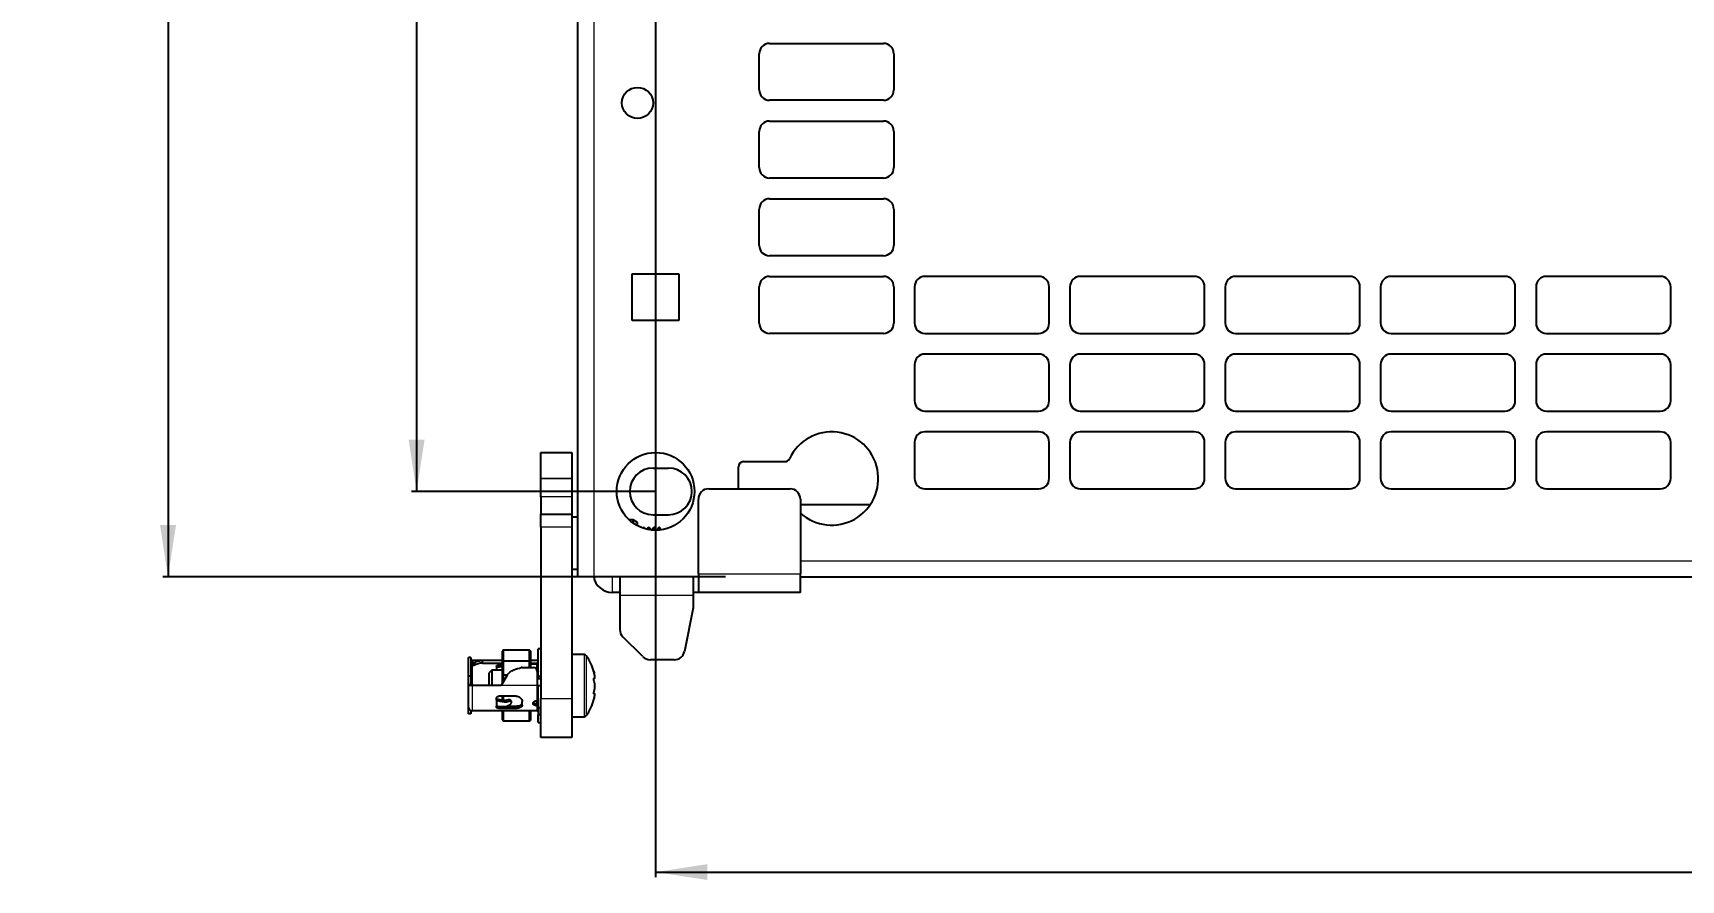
# Model space of a CAD drawing. Header units: millimetres. Extents: x -591 to 844, y -456 to 1988.
# Drawn here: x -590.8 to -272.6, y -299.5 to -136 of the extents above; entities that cross this region are included whole.
import ezdxf

# ---------------------------------------------------------------- set-up
doc = ezdxf.new("R2010")
doc.units = ezdxf.units.MM
doc.layers.add('FORMAT', color=7, linetype='Continuous')
doc.styles.add('SLDTEXTSTYLE0', font='TXT', dxfattribs={"width": 0.75})
doc.dimstyles.new('SLDDIMSTYLE0', dxfattribs={"dimtxt": 20, "dimasz": 10, "dimexe": 0, "dimexo": 0.0625, "dimgap": 5, "dimtad": 2, "dimdec": 1, "dimrnd": 1e-09, "dimzin": 12, "dimdsep": 46, "dimtxsty": 'SLDTEXTSTYLE0', "dimsah": 1, "dimcen": 0.09, "dimadec": 0, "dimazin": 3, "dimtfac": 1, "dimtofl": 0, "dimtmove": 0, "dimatfit": 3, "dimfxl": 0, "dimfrac": 2, "dimtolj": 1, "dimtzin": 12, "dimarcsym": 0})

# ---------------------------------------------------------------- blocks, each defined once
blk = doc.blocks.new('_D')
at = {"layer": 'FORMAT'}
for p, q in [((-457.09, 1842.03), (-565.73, 1842.03)), ((-564.73, 1842.03), (-564.73, -240.99)), ((-457.09, -240.99), (-565.73, -240.99))]:
    blk.add_line(p, q, dxfattribs=at)
for points in [[(-564.73, 1842.03), (-566.27, 1832.03), (-563.19, 1832.03)], [(-564.73, -240.99), (-563.19, -230.99), (-566.27, -230.99)]]:
    blk.add_solid(points, dxfattribs=at)
at = {"layer": 'FORMAT', "insert": (-590.51, 770.97), "char_height": 20, "attachment_point": 1, "rotation": 90, "style": 'SLDTEXTSTYLE0'}
blk.add_mtext('2083', dxfattribs=at)
blk = doc.blocks.new('_D_4')
at = {"layer": 'FORMAT'}
for p, q in [((-470.58, 800.51), (-470.58, -298.98)), ((-14.58, 800.51), (-14.58, -298.98)), ((-470.58, -297.98), (-14.58, -297.98))]:
    blk.add_line(p, q, dxfattribs=at)
for points in [[(-470.58, -297.98), (-460.58, -299.51), (-460.58, -296.44)], [(-14.58, -297.98), (-24.58, -296.44), (-24.58, -299.51)]]:
    blk.add_solid(points, dxfattribs=at)
at = {"layer": 'FORMAT', "insert": (-264.75, -272.19), "char_height": 20, "attachment_point": 1, "style": 'SLDTEXTSTYLE0'}
blk.add_mtext('456', dxfattribs=at)
blk = doc.blocks.new('_D_5')
at = {"layer": 'FORMAT'}
for p, q in [((-470.59, 1825.52), (-517.73, 1825.52)), ((-516.73, 1825.52), (-516.73, -224.48)), ((-470.59, -224.48), (-517.73, -224.48))]:
    blk.add_line(p, q, dxfattribs=at)
for points in [[(-516.73, 1825.52), (-518.27, 1815.52), (-515.19, 1815.52)], [(-516.73, -224.48), (-515.19, -214.48), (-518.27, -214.48)]]:
    blk.add_solid(points, dxfattribs=at)
at = {"layer": 'FORMAT', "insert": (-542.51, 770.97), "char_height": 20, "attachment_point": 1, "rotation": 90, "style": 'SLDTEXTSTYLE0'}
blk.add_mtext('2050', dxfattribs=at)

msp = doc.modelspace()

# ---------------------------------------------------------------- linework, layer by layer
at = {"color": 7, "linetype": 'Continuous', "lineweight": 25}
for p, q in [((-485.58, -240.98), (-485.58, 1842.02)), ((-450.58, -146.98), (-450.58, -139.98)), ((-448.58, -137.98), (-426.58, -137.98)), ((-424.58, -139.98), (-424.58, -146.98)), ((-426.58, -148.98), (-448.58, -148.98)), ((-450.58, -161.98), (-450.58, -154.98)), ((-448.58, -152.98), (-426.58, -152.98)), ((-424.58, -154.98), (-424.58, -161.98)), ((-426.58, -163.98), (-448.58, -163.98)), ((-448.58, -167.98), (-426.58, -167.98)), ((-450.58, -176.98), (-450.58, -169.98)), ((-424.58, -169.98), (-424.58, -176.98)), ((-426.58, -178.98), (-448.58, -178.98)), ((-475.08, -182.48), (-466.08, -182.48)), ((-475.08, -191.48), (-475.08, -182.48)), ((-466.08, -182.48), (-466.08, -191.48)), ((-448.58, -182.98), (-426.58, -182.98)), ((-396.58, -182.98), (-418.58, -182.98)), ((-366.58, -182.98), (-388.58, -182.98)), ((-336.58, -182.98), (-358.58, -182.98)), ((-306.58, -182.98), (-328.58, -182.98)), ((-276.58, -182.98), (-298.58, -182.98)), ((-450.58, -191.98), (-450.58, -184.98)), ((-424.58, -184.98), (-424.58, -191.98)), ((-420.58, -184.98), (-420.58, -191.98)), ((-394.58, -191.98), (-394.58, -184.98)), ((-390.58, -184.98), (-390.58, -191.98)), ((-364.58, -191.98), (-364.58, -184.98)), ((-360.58, -184.98), (-360.58, -191.98)), ((-334.58, -191.98), (-334.58, -184.98)), ((-330.58, -184.98), (-330.58, -191.98)), ((-304.58, -191.98), (-304.58, -184.98)), ((-300.58, -184.98), (-300.58, -191.98)), ((-274.58, -191.98), (-274.58, -184.98)), ((-466.08, -191.48), (-475.08, -191.48)), ((-426.58, -193.98), (-448.58, -193.98)), ((-418.58, -193.98), (-396.58, -193.98)), ((-388.58, -193.98), (-366.58, -193.98)), ((-358.58, -193.98), (-336.58, -193.98)), ((-328.58, -193.98), (-306.58, -193.98)), ((-298.58, -193.98), (-276.58, -193.98)), ((-420.58, -199.98), (-420.58, -206.98)), ((-396.58, -197.98), (-418.58, -197.98)), ((-394.58, -206.98), (-394.58, -199.98)), ((-390.58, -199.98), (-390.58, -206.98)), ((-366.58, -197.98), (-388.58, -197.98)), ((-364.58, -206.98), (-364.58, -199.98)), ((-360.58, -199.98), (-360.58, -206.98)), ((-336.58, -197.98), (-358.58, -197.98)), ((-334.58, -206.98), (-334.58, -199.98)), ((-330.58, -199.98), (-330.58, -206.98)), ((-306.58, -197.98), (-328.58, -197.98)), ((-304.58, -206.98), (-304.58, -199.98)), ((-300.58, -199.98), (-300.58, -206.98)), ((-276.58, -197.98), (-298.58, -197.98)), ((-274.58, -206.98), (-274.58, -199.98)), ((-418.58, -208.98), (-396.58, -208.98)), ((-388.58, -208.98), (-366.58, -208.98)), ((-358.58, -208.98), (-336.58, -208.98)), ((-328.58, -208.98), (-306.58, -208.98)), ((-298.58, -208.98), (-276.58, -208.98)), ((-396.58, -212.98), (-418.58, -212.98)), ((-366.58, -212.98), (-388.58, -212.98)), ((-336.58, -212.98), (-358.58, -212.98)), ((-306.58, -212.98), (-328.58, -212.98)), ((-276.58, -212.98), (-298.58, -212.98)), ((-420.58, -214.98), (-420.58, -221.98)), ((-394.58, -221.98), (-394.58, -214.98)), ((-390.58, -214.98), (-390.58, -221.98)), ((-364.58, -221.98), (-364.58, -214.98)), ((-360.58, -214.98), (-360.58, -221.98)), ((-334.58, -221.98), (-334.58, -214.98)), ((-330.58, -214.98), (-330.58, -221.98)), ((-304.58, -221.98), (-304.58, -214.98)), ((-300.58, -214.98), (-300.58, -221.98)), ((-274.58, -221.98), (-274.58, -214.98)), ((-492.73, -216.98), (-486.73, -216.98)), ((-492.73, -221.98), (-492.73, -216.98)), ((-486.73, -216.98), (-486.73, -221.98)), ((-453.58, -218.74), (-445.63, -218.74)), ((-492.73, -225.52), (-492.73, -221.98)), ((-492.73, -221.98), (-492.73, -221.98)), ((-486.73, -221.98), (-486.73, -225.52)), ((-486.73, -221.98), (-486.73, -221.98)), ((-471.08, -219.98), (-468.08, -219.98)), ((-454.58, -223.98), (-454.58, -219.74)), ((-492.73, -225.52), (-492.73, -228.87)), ((-486.73, -225.52), (-486.73, -228.87)), ((-460.33, -223.98), (-444.63, -223.98)), ((-418.58, -223.98), (-396.58, -223.98)), ((-388.58, -223.98), (-366.58, -223.98)), ((-358.58, -223.98), (-336.58, -223.98)), ((-328.58, -223.98), (-306.58, -223.98)), ((-298.58, -223.98), (-276.58, -223.98)), ((-492.73, -228.87), (-486.73, -228.87)), ((-492.73, -231.37), (-492.73, -228.87)), ((-486.73, -228.87), (-486.73, -231.37)), ((-471.08, -228.98), (-468.08, -228.98)), ((-462.33, -240.38), (-462.33, -225.98)), ((-442.63, -225.98), (-442.63, -240.38)), ((-442.63, -226.99), (-429.1, -226.99)), ((-492.73, -231.37), (-492.73, -264.48)), ((-485.58, -229.48), (-486.73, -229.48)), ((-486.73, -231.37), (-486.73, -264.48)), ((-474.94, -229.98), (-475.68, -229.98)), ((-474.08, -230.48), (-474.94, -229.98)), ((-474.94, -230.57), (-474.94, -229.98)), ((-474.08, -231.11), (-474.08, -230.48)), ((-472.95, -231.48), (-473.01, -231.57)), ((-472.81, -231.48), (-472.95, -231.48)), ((-472.95, -231.59), (-472.95, -231.48)), ((-472.67, -231.68), (-472.81, -231.48)), ((-472.81, -231.64), (-472.81, -231.48)), ((-471.95, -231.48), (-472.18, -231.8)), ((-471.81, -231.48), (-471.95, -231.48)), ((-471.95, -231.85), (-471.95, -231.48)), ((-471.5, -231.92), (-471.81, -231.48)), ((-471.81, -231.87), (-471.81, -231.48)), ((-470.95, -231.48), (-471.28, -231.94)), ((-470.81, -231.48), (-470.95, -231.48)), ((-470.95, -231.97), (-470.95, -231.48)), ((-470.46, -231.98), (-470.81, -231.48)), ((-470.81, -231.97), (-470.81, -231.48)), ((-469.95, -231.48), (-470.29, -231.97)), ((-469.83, -231.48), (-469.95, -231.48)), ((-469.95, -231.95), (-469.95, -231.48)), ((-469.58, -231.73), (-469.83, -231.48)), ((-469.83, -231.94), (-469.83, -231.48)), ((-469.58, -231.91), (-469.58, -231.73)), ((-486.73, -239.48), (-485.58, -239.48)), ((-482.48, -240.98), (-485.58, -240.98)), ((-477.48, -240.98), (-482.48, -240.98)), ((-477.48, -240.98), (-477.48, -244.58)), ((-463.33, -240.98), (-477.48, -240.98)), ((-463.33, -240.98), (-463.33, -244.58)), ((-462.33, -240.98), (-463.33, -240.98)), ((-462.33, -240.38), (-462.33, -243.98)), ((-442.63, -243.98), (-442.63, -240.38)), ((-442.63, -240.99), (-42.03, -240.99)), ((-477.48, -243.98), (-478.98, -243.98)), ((-477.48, -244.58), (-477.48, -251.15)), ((-462.33, -243.98), (-463.33, -243.98)), ((-463.33, -244.58), (-463.33, -246.98)), ((-442.63, -243.98), (-462.33, -243.98)), ((-463.33, -246.98), (-465.01, -255.37)), ((-473.06, -256.39), (-476.89, -252.56)), ((-506.23, -256.54), (-506.73, -256.54)), ((-506.73, -260.15), (-506.73, -256.54)), ((-506.23, -256.54), (-506.23, -260.15)), ((-504.03, -257.13), (-506.03, -257.13)), ((-505.53, -257.58), (-506.03, -257.58)), ((-506.03, -257.58), (-506.03, -258.03)), ((-505.53, -258.03), (-505.53, -257.58)), ((-504.03, -257.63), (-504.03, -257.13)), ((-500.13, -257.13), (-504.03, -257.13)), ((-504.03, -257.63), (-500.13, -257.63)), ((-500.01, -255.13), (-500.13, -255.36)), ((-500.13, -257.31), (-500.13, -255.36)), ((-500.01, -257.28), (-500.13, -257.31)), ((-500.13, -259.98), (-500.13, -257.31)), ((-500.01, -255.13), (-500.01, -257.28)), ((-494.93, -255.13), (-500.01, -255.13)), ((-500.01, -257.28), (-500.01, -259.98)), ((-494.93, -257.28), (-500.01, -257.28)), ((-494.93, -257.28), (-494.93, -255.13)), ((-494.73, -255.26), (-494.93, -255.13)), ((-494.93, -258.48), (-494.93, -257.28)), ((-494.73, -257.3), (-494.93, -257.28)), ((-494.73, -255.26), (-494.73, -257.3)), ((-493.43, -257.13), (-494.73, -257.13)), ((-494.73, -257.3), (-494.73, -258.48)), ((-494.73, -257.63), (-493.43, -257.63)), ((-492.73, -254.88), (-493.23, -254.88)), ((-493.23, -260.14), (-493.23, -254.88)), ((-484.4, -255.98), (-486.73, -255.98)), ((-466.97, -256.98), (-471.65, -256.98)), ((-506.23, -260.15), (-506.73, -260.15)), ((-506.73, -261.85), (-506.73, -260.15)), ((-506.23, -260.15), (-506.23, -261.85)), ((-506.03, -258.03), (-505.53, -258.03)), ((-502.23, -258.98), (-502.73, -259.48)), ((-502.73, -261.98), (-502.73, -259.48)), ((-500.13, -258.98), (-502.23, -258.98)), ((-502.23, -258.98), (-502.23, -261.98)), ((-501.33, -258.27), (-501.33, -258.44)), ((-501.33, -258.44), (-500.13, -258.32)), ((-501.33, -258.44), (-501.33, -258.98)), ((-500.83, -258.03), (-500.13, -258.03)), ((-499.27, -259.98), (-500.43, -261.98)), ((-500.01, -259.98), (-500.13, -259.98)), ((-500.13, -261.46), (-500.13, -259.98)), ((-499.27, -259.98), (-500.01, -259.98)), ((-500.01, -259.98), (-500.01, -261.26)), ((-496.33, -258.48), (-494.18, -258.48)), ((-493.53, -257.83), (-494.73, -257.83)), ((-493.53, -257.83), (-493.53, -258.85)), ((-493.53, -258.53), (-493.43, -258.53)), ((-493.23, -258.98), (-493.47, -258.98)), ((-493.43, -259.23), (-493.43, -261.98)), ((-493.23, -260.53), (-493.43, -260.52)), ((-493.23, -260.67), (-493.23, -260.14)), ((-493.23, -260.14), (-492.73, -260.14)), ((-492.73, -260.67), (-493.23, -260.67)), ((-482.34, -260.13), (-482.31, -260.13)), ((-506.23, -261.85), (-506.73, -261.85)), ((-506.73, -261.98), (-506.73, -261.85)), ((-506.03, -261.98), (-506.73, -261.98)), ((-506.73, -266.13), (-506.73, -261.98)), ((-506.23, -261.85), (-506.23, -261.98)), ((-500.43, -261.98), (-506.03, -261.98)), ((-497.53, -264.03), (-500.83, -264.03)), ((-500.13, -264.75), (-500.13, -264.03)), ((-500.01, -264.03), (-500.01, -264.8)), ((-493.23, -261.98), (-493.43, -261.98)), ((-493.23, -266.3), (-493.23, -261.98)), ((-493.23, -261.98), (-492.73, -261.98)), ((-482.37, -263.51), (-482.53, -263.51)), ((-506.73, -267.41), (-506.73, -266.13)), ((-506.23, -266.8), (-506.23, -267.41)), ((-504.03, -266.83), (-506.03, -266.83)), ((-493.43, -266.83), (-504.03, -266.83)), ((-501.33, -264.79), (-501.33, -264.47)), ((-501.33, -264.79), (-501.33, -265.92)), ((-501.33, -266.14), (-501.33, -265.92)), ((-497.53, -266.37), (-500.83, -266.37)), ((-500.13, -268.59), (-500.13, -266.83)), ((-500.01, -266.83), (-500.01, -268.82)), ((-499.25, -265.92), (-497.53, -265.92)), ((-498.45, -265.03), (-498.68, -264.74)), ((-498.4, -265.17), (-498.4, -265.2)), ((-496.33, -265.73), (-496.33, -265.05)), ((-494.93, -268.82), (-494.93, -266.83)), ((-494.73, -266.83), (-494.73, -268.69)), ((-494.23, -265.46), (-494.23, -265.35)), ((-493.68, -264.93), (-493.43, -264.93)), ((-493.68, -265.43), (-493.43, -265.43)), ((-493.68, -265.82), (-493.43, -265.82)), ((-493.53, -264.93), (-493.53, -265.43)), ((-493.53, -264.98), (-493.27, -264.98)), ((-492.73, -266.3), (-493.23, -266.3)), ((-493.23, -266.3), (-493.23, -267.61)), ((-492.73, -271.98), (-492.73, -264.48)), ((-486.73, -264.48), (-486.73, -271.98)), ((-506.23, -267.41), (-506.73, -267.41)), ((-500.13, -268.59), (-500.01, -268.82)), ((-494.93, -268.82), (-500.01, -268.82)), ((-494.93, -268.82), (-494.73, -268.69)), ((-493.23, -269.08), (-493.23, -267.61)), ((-492.73, -267.61), (-493.23, -267.61)), ((-493.23, -269.08), (-492.73, -269.08)), ((-486.73, -267.98), (-484.4, -267.98)), ((-486.73, -271.98), (-492.73, -271.98))]:
    msp.add_line(p, q, dxfattribs=at)
at = {"color": 8, "linetype": 'Continuous', "lineweight": 18}
for p, q in [((-482.48, 1842.02), (-482.48, -240.98)), ((-492.73, -221.98), (-486.73, -221.98)), ((-486.73, -221.98), (-492.73, -221.98)), ((-486.73, -225.52), (-492.73, -225.52)), ((-486.73, -231.37), (-492.73, -231.37)), ((-442.63, -237.89), (-42.03, -237.89)), ((-478.98, -240.98), (-478.98, -243.98)), ((-462.33, -240.38), (-442.63, -240.38)), ((-463.33, -244.58), (-477.48, -244.58)), ((-493.43, -258.53), (-493.43, -257.63)), ((-484.4, -255.98), (-484.4, -262.25)), ((-483.96, -256.2), (-483.96, -262.24)), ((-506.03, -258.03), (-506.03, -261.98)), ((-506.03, -261.98), (-506.03, -266.83)), ((-493.43, -261.98), (-500.43, -261.98)), ((-493.43, -264.93), (-493.43, -261.98)), ((-484.4, -262.25), (-484.4, -267.98)), ((-483.96, -262.24), (-483.96, -267.75)), ((-500.83, -265.92), (-500.83, -266.37)), ((-497.53, -266.37), (-497.53, -265.92)), ((-493.68, -265.43), (-493.68, -265.82)), ((-493.43, -266.83), (-493.43, -265.82)), ((-492.73, -264.48), (-486.73, -264.48))]:
    msp.add_line(p, q, dxfattribs=at)
at = {"color": 7, "linetype": 'Continuous', "lineweight": 25, "flags": 128}
for points in [[(-506.03, -257.13), (-506.17, -257.14), (-506.23, -257.16)], [(-493.23, -257.6), (-493.29, -257.61), (-493.43, -257.63)], [(-493.23, -258.5), (-493.29, -258.51), (-493.43, -258.53)], [(-482.31, -260.08), (-482.43, -259.56), (-482.49, -259.3)], [(-482.5, -264.67), (-482.43, -264.41), (-482.31, -263.89)], [(-493.53, -265.1), (-493.49, -265.01), (-493.47, -264.98)], [(-493.23, -265.05), (-493.23, -265.03), (-493.24, -265), (-493.26, -264.98), (-493.29, -264.96), (-493.32, -264.95), (-493.35, -264.94), (-493.39, -264.93), (-493.43, -264.93)], [(-493.23, -265.45), (-493.29, -265.44), (-493.43, -265.43)]]:
    msp.add_lwpolyline(points, dxfattribs=at)
at = {"color": 7, "linetype": 'Continuous', "lineweight": 25}
for centre, radius in [((-474.08, -149.48), 3), ((-470.58, -224.48), 7.5)]:
    msp.add_circle(centre, radius, dxfattribs=at)
for centre, radius, start, end in [((-448.58, -139.98), 2, 90, 180), ((-426.58, -139.98), 2, 0, 90), ((-448.58, -146.98), 2, 180, 270), ((-426.58, -146.98), 2, 270, 0), ((-448.58, -154.98), 2, 90, 180), ((-426.58, -154.98), 2, 0, 90), ((-448.58, -161.98), 2, 180, 270), ((-426.58, -161.98), 2, 270, 0), ((-448.58, -169.98), 2, 90, 180), ((-426.58, -169.98), 2, 0, 90), ((-448.58, -176.98), 2, 180, 270), ((-426.58, -176.98), 2, 270, 0), ((-448.58, -184.98), 2, 90, 180), ((-426.58, -184.98), 2, 0, 90), ((-418.58, -184.98), 2, 90, 180), ((-396.58, -184.98), 2, 0, 90), ((-388.58, -184.98), 2, 90, 180), ((-366.58, -184.98), 2, 0, 90), ((-358.58, -184.98), 2, 90, 180), ((-336.58, -184.98), 2, 0, 90), ((-328.58, -184.98), 2, 90, 180), ((-306.58, -184.98), 2, 0, 90), ((-298.58, -184.98), 2, 90, 180), ((-276.58, -184.98), 2, 0, 90), ((-448.58, -191.98), 2, 180, 270), ((-426.58, -191.98), 2, 270, 0), ((-418.58, -191.98), 2, 180, 270), ((-396.58, -191.98), 2, 270, 0), ((-388.58, -191.98), 2, 180, 270), ((-366.58, -191.98), 2, 270, 0), ((-358.58, -191.98), 2, 180, 270), ((-336.58, -191.98), 2, 270, 0), ((-328.58, -191.98), 2, 180, 270), ((-306.58, -191.98), 2, 270, 0), ((-298.58, -191.98), 2, 180, 270), ((-276.58, -191.98), 2, 270, 0), ((-418.58, -199.98), 2, 90, 180), ((-396.58, -199.98), 2, 0, 90), ((-388.58, -199.98), 2, 90, 180), ((-366.58, -199.98), 2, 0, 90), ((-358.58, -199.98), 2, 90, 180), ((-336.58, -199.98), 2, 0, 90), ((-328.58, -199.98), 2, 90, 180), ((-306.58, -199.98), 2, 0, 90), ((-298.58, -199.98), 2, 90, 180), ((-276.58, -199.98), 2, 0, 90), ((-418.58, -206.98), 2, 180, 270), ((-396.58, -206.98), 2, 270, 0), ((-388.58, -206.98), 2, 180, 270), ((-366.58, -206.98), 2, 270, 0), ((-358.58, -206.98), 2, 180, 270), ((-336.58, -206.98), 2, 270, 0), ((-328.58, -206.98), 2, 180, 270), ((-306.58, -206.98), 2, 270, 0), ((-298.58, -206.98), 2, 180, 270), ((-276.58, -206.98), 2, 270, 0), ((-436.58, -221.99), 9, 227.7612, 154.8493), ((-418.58, -214.98), 2, 90, 180), ((-396.58, -214.98), 2, 0, 90), ((-388.58, -214.98), 2, 90, 180), ((-366.58, -214.98), 2, 0, 90), ((-358.58, -214.98), 2, 90, 180), ((-336.58, -214.98), 2, 0, 90), ((-328.58, -214.98), 2, 90, 180), ((-306.58, -214.98), 2, 0, 90), ((-298.58, -214.98), 2, 90, 180), ((-276.58, -214.98), 2, 0, 90), ((-453.58, -219.74), 1, 90, 180), ((-445.63, -217.74), 1, 270, 334.8493), ((-471.08, -224.48), 4.5, 90, 270), ((-468.08, -224.48), 4.5, 270, 90), ((-418.58, -221.98), 2, 180, 270), ((-396.58, -221.98), 2, 270, 0), ((-388.58, -221.98), 2, 180, 270), ((-366.58, -221.98), 2, 270, 0), ((-358.58, -221.98), 2, 180, 270), ((-336.58, -221.98), 2, 270, 0), ((-328.58, -221.98), 2, 180, 270), ((-306.58, -221.98), 2, 270, 0), ((-298.58, -221.98), 2, 180, 270), ((-276.58, -221.98), 2, 270, 0), ((-460.33, -225.98), 2, 90, 180), ((-444.63, -225.98), 2, 0, 90), ((-478.98, -240.38), 3.6, 189.5941, 270), ((-475.48, -251.15), 2, 180, 225), ((-506.03, -257.83), 0.2, 90, 180), ((-493.43, -256.93), 0.2, 270, 0), ((-484.4, -256.52), 0.54, 35.2515, 90), ((-492.13, -261.98), 10, 15.4963, 35.2515), ((-471.65, -254.98), 2, 225, 270), ((-466.97, -254.98), 2, 270, 348.6901), ((-496.33, -259.23), 0.75, 90, 105.0484), ((-494.18, -259.23), 0.75, 0, 90), ((-493.33, -258.9), 0.0996, 305.5332, 356.0721), ((-506.03, -266.13), 0.7, 180, 270), ((-493.41, -266.01), 0.183, 7.3339, 95.8124), ((-493.43, -267.03), 0.2, 0, 90), ((-492.13, -261.98), 10, 324.7485, 344.3485), ((-484.4, -267.44), 0.54, 270, 324.7485)]:
    msp.add_arc(centre, radius, start, end, dxfattribs=at)
for points, knots in [([(-506.03, -257.13), (-506.03, -257.16), (-506.03, -257.22), (-506.03, -257.47), (-506.03, -257.58)], [0, 0, 0, 0, 0.559866, 1, 1, 1, 1]), ([(-504.03, -257.13), (-504.31, -257.16), (-504.81, -257.22), (-505.31, -257.47), (-505.53, -257.58)], [0, 0, 0, 0, 0.559911, 1, 1, 1, 1]), ([(-504.03, -257.63), (-504.31, -257.65), (-504.81, -257.69), (-505.31, -257.93), (-505.53, -258.03)], [0, 0, 0, 0, 0.559868, 1, 1, 1, 1]), ([(-501.33, -258.27), (-501.32, -258.24), (-501.31, -258.18), (-501.23, -258.11), (-501.1, -258.06), (-500.96, -258.04), (-500.87, -258.03), (-500.83, -258.03)], [0, 0, 0, 0, 0.214295, 0.42863, 0.64223, 0.856153, 1, 1, 1, 1]), ([(-499.27, -259.98), (-499.11, -259.76), (-498.75, -259.32), (-497.77, -258.84), (-497.01, -258.63), (-496.52, -258.5)], [0, 0, 0, 0, 0.254027, 0.526591, 1, 1, 1, 1]), ([(-493.23, -259.2), (-493.23, -259.21), (-493.23, -259.23), (-493.25, -259.26), (-493.29, -259.29), (-493.36, -259.3), (-493.42, -259.31), (-493.44, -259.31)], [0, 0, 0, 0, 0.187462, 0.362386, 0.517277, 0.750642, 1, 1, 1, 1]), ([(-493.23, -260.26), (-493.23, -260.27), (-493.23, -260.29), (-493.25, -260.31), (-493.29, -260.33), (-493.36, -260.33), (-493.4, -260.33), (-493.43, -260.32)], [0, 0, 0, 0, 0.195302, 0.377541, 0.538909, 0.761383, 1, 1, 1, 1]), ([(-482.53, -264.77), (-482.53, -264.77), (-482.53, -264.77), (-482.52, -264.74), (-482.48, -264.6), (-482.4, -264.28), (-482.33, -263.91), (-482.3, -263.63), (-482.32, -263.48), (-482.4, -263.51), (-482.48, -263.54), (-482.51, -263.54), (-482.52, -263.52), (-482.53, -263.5), (-482.53, -263.48), (-482.53, -263.45), (-482.52, -263.38), (-482.46, -263.15), (-482.37, -262.79), (-482.3, -262.29), (-482.31, -261.79), (-482.37, -261.37), (-482.45, -261.05), (-482.51, -260.83), (-482.52, -260.75), (-482.53, -260.71), (-482.53, -260.68), (-482.53, -260.66), (-482.52, -260.63), (-482.47, -260.6), (-482.39, -260.61), (-482.32, -260.57), (-482.3, -260.43), (-482.32, -260.11), (-482.39, -259.71), (-482.48, -259.38), (-482.51, -259.24), (-482.53, -259.19), (-482.53, -259.18), (-482.53, -259.18), (-482.53, -259.19), (-482.52, -259.22), (-482.48, -259.35), (-482.45, -259.48), (-482.43, -259.58)], [0, 0, 0, 0, 0.002669, 0.006422, 0.016822, 0.063309, 0.118617, 0.153644, 0.188957, 0.265945, 0.291246, 0.303925, 0.310299, 0.31305, 0.315831, 0.318218, 0.322425, 0.335452, 0.396277, 0.457638, 0.493644, 0.54503, 0.602606, 0.617005, 0.624239, 0.627149, 0.630093, 0.632606, 0.636406, 0.647212, 0.695726, 0.751897, 0.78647, 0.821241, 0.889001, 0.922439, 0.936242, 0.940574, 0.943357, 0.945726, 0.94809, 0.952284, 0.965237, 1, 1, 1, 1]), ([(-482.31, -260.12), (-482.3, -260.12), (-482.3, -260.12), (-482.31, -260.07), (-482.31, -260.07)], [0, 0, 0, 0, 0.9633745, 1, 1, 1, 1]), ([(-501.33, -264.47), (-501.32, -264.42), (-501.31, -264.32), (-501.23, -264.19), (-501.1, -264.09), (-500.96, -264.03), (-500.87, -264.03), (-500.83, -264.03)], [0, 0, 0, 0, 0.214373, 0.428779, 0.642592, 0.856666, 1, 1, 1, 1]), ([(-497.53, -264.03), (-497.39, -264.04), (-497.12, -264.06), (-496.77, -264.25), (-496.5, -264.51), (-496.35, -264.8), (-496.34, -264.98), (-496.33, -265.05)], [0, 0, 0, 0, 0.2132377, 0.4264897, 0.6391595, 0.8495978, 1, 1, 1, 1]), ([(-501.33, -264.5), (-500.9, -264.6), (-500.31, -264.73), (-499.49, -264.85), (-499.2, -264.73), (-499.06, -264.67)], [0, 0, 0, 0, 0.56666, 0.780905, 1, 1, 1, 1]), ([(-501.33, -264.79), (-500.83, -264.9), (-500.16, -265.05), (-499.26, -265.16), (-498.96, -265.04), (-498.81, -264.97)], [0, 0, 0, 0, 0.587693, 0.790818, 1, 1, 1, 1]), ([(-501.33, -265.92), (-500.83, -265.99), (-500.16, -266.07), (-499.26, -265.97), (-498.96, -265.79), (-498.81, -265.71)], [0, 0, 0, 0, 0.587693, 0.790818, 1, 1, 1, 1]), ([(-500.83, -266.37), (-500.89, -266.37), (-501, -266.36), (-501.15, -266.33), (-501.26, -266.27), (-501.32, -266.2), (-501.33, -266.16), (-501.33, -266.14)], [0, 0, 0, 0, 0.214445, 0.428893, 0.643239, 0.857188, 1, 1, 1, 1]), ([(-499.06, -264.67), (-499.01, -264.66), (-498.91, -264.63), (-498.79, -264.65), (-498.74, -264.68), (-498.72, -264.69)], [0, 0, 0, 0, 0.369126, 0.738256, 1, 1, 1, 1]), ([(-498.4, -265.17), (-498.41, -265.13), (-498.42, -265.06), (-498.49, -264.98), (-498.6, -264.94), (-498.71, -264.95), (-498.78, -264.97), (-498.81, -264.97)], [0, 0, 0, 0, 0.2258834, 0.4517668, 0.6776501, 0.9035238, 1, 1, 1, 1]), ([(-498.81, -265.71), (-498.76, -265.68), (-498.66, -265.63), (-498.53, -265.51), (-498.44, -265.38), (-498.41, -265.27), (-498.4, -265.21), (-498.4, -265.2)], [0, 0, 0, 0, 0.225867, 0.451734, 0.677598, 0.903479, 1, 1, 1, 1]), ([(-498.68, -264.74), (-498.69, -264.73), (-498.7, -264.71), (-498.72, -264.7), (-498.72, -264.69)], [0, 0, 0, 0, 0.872289, 1, 1, 1, 1]), ([(-497.53, -265.92), (-497.39, -265.91), (-497.12, -265.9), (-496.77, -265.81), (-496.5, -265.66), (-496.35, -265.47), (-496.34, -265.32), (-496.33, -265.26)], [0, 0, 0, 0, 0.212875, 0.425767, 0.637937, 0.847353, 1, 1, 1, 1]), ([(-496.33, -265.73), (-496.34, -265.81), (-496.37, -265.98), (-496.57, -266.17), (-496.86, -266.3), (-497.2, -266.36), (-497.43, -266.37), (-497.53, -266.37)], [0, 0, 0, 0, 0.212833, 0.42585, 0.635542, 0.846587, 1, 1, 1, 1]), ([(-494.23, -265.35), (-494.22, -265.3), (-494.21, -265.21), (-494.12, -265.09), (-493.98, -264.99), (-493.82, -264.94), (-493.72, -264.93), (-493.68, -264.93)], [0, 0, 0, 0, 0.214305, 0.42865, 0.642279, 0.856223, 1, 1, 1, 1]), ([(-493.68, -265.82), (-493.74, -265.82), (-493.86, -265.81), (-494.03, -265.75), (-494.15, -265.67), (-494.22, -265.56), (-494.23, -265.49), (-494.23, -265.46)], [0, 0, 0, 0, 0.214393, 0.428789, 0.643061, 0.856854, 1, 1, 1, 1]), ([(-494.19, -265.2), (-494.17, -265.23), (-494.12, -265.31), (-493.98, -265.38), (-493.82, -265.42), (-493.72, -265.43), (-493.68, -265.43)], [0, 0, 0, 0, 0.252501, 0.531568, 0.811143, 1, 1, 1, 1])]:
    msp.add_open_spline(points, degree=3, knots=knots, dxfattribs=at)
at = {"color": 8, "linetype": 'Continuous', "lineweight": 18}
msp.add_open_spline([(-498.81, -264.97), (-498.85, -264.92), (-498.91, -264.84), (-499, -264.74), (-499.04, -264.69), (-499.06, -264.67)], degree=3, knots=[0, 0, 0, 0, 0.502362, 0.815418, 1, 1, 1, 1], dxfattribs=at)

# ---------------------------------------------------------------- dimensions: what is measured, and where the dimension line sits
at = {"layer": 'FORMAT'}
for base, p1, p2, angle, picture, middle in [((-564.73, -240.99), (-457.08, 1842.03), (-457.08, -240.99), 90, '_D', (-564.73, 800.52)), ((-516.73, -224.48), (-470.58, 1825.52), (-470.58, -224.48), 90, '_D_5', (-516.73, 800.52)), ((-14.58, -297.98), (-470.58, 800.52), (-14.58, 800.52), 0, '_D_4', (-242.58, -297.98))]:
    dim = msp.add_linear_dim(base=base, p1=p1, p2=p2, angle=angle, dimstyle='SLDDIMSTYLE0', dxfattribs=at)
    dim.commit()
    dim.dimension.update_dxf_attribs({"geometry": picture, "text_midpoint": middle, "dimtype": 160})

doc.saveas('drawing.dxf')
